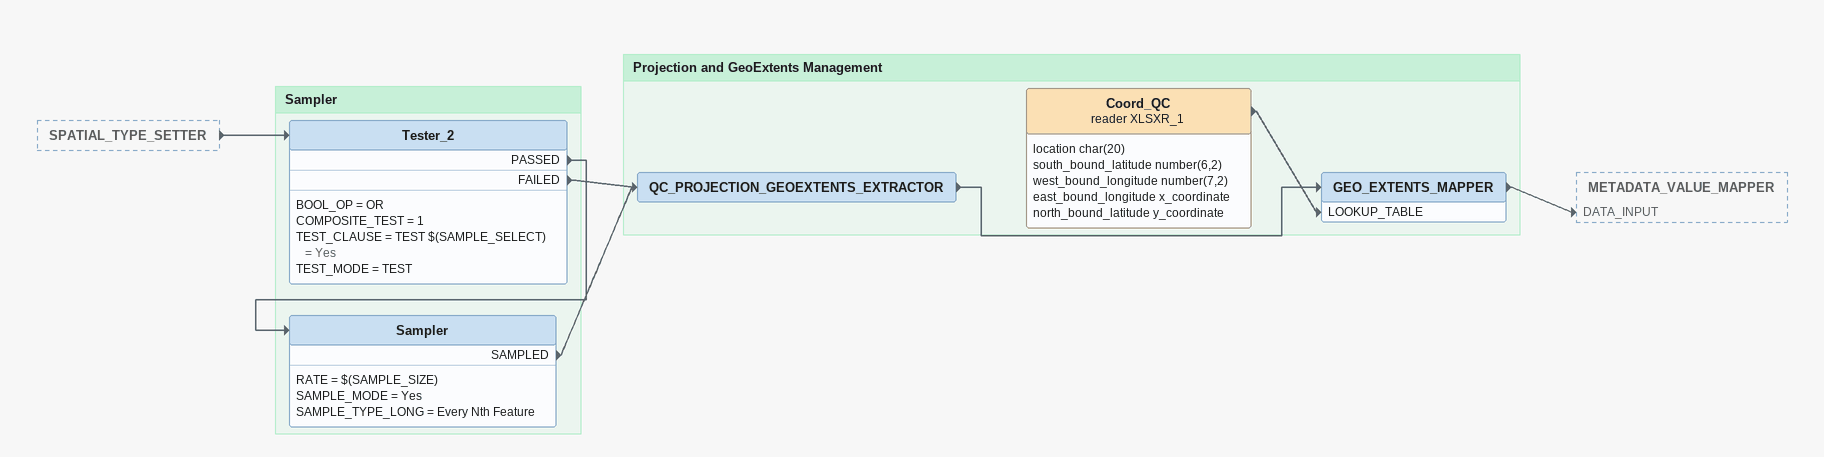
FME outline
SPATIAL_TYPE_SETTER [outside]
    -> Tester_2

Bookmark: Sampler
Tester_2
    BOOL_OP = OR
    COMPOSITE_TEST = 1
    TEST_CLAUSE = TEST $(SAMPLE_SELECT) = Yes
    TEST_MODE = TEST
    PASSED -> Sampler
    FAILED -> QC_PROJECTION_GEOEXTENTS_EXTRACTOR
Sampler
    RATE = $(SAMPLE_SIZE)
    SAMPLE_MODE = Yes
    SAMPLE_TYPE_LONG = Every Nth Feature
    SAMPLED -> QC_PROJECTION_GEOEXTENTS_EXTRACTOR

Bookmark: Projection and GeoExtents Management
QC_PROJECTION_GEOEXTENTS_EXTRACTOR
    -> GEO_EXTENTS_MAPPER
Coord_QC (reader XLSXR_1)
    attributes: location char(20), south_bound_latitude number(6,2), west_bound_longitude number(7,2), east_bound_longitude x_coordinate, north_bound_latitude y_coordinate
    -> GEO_EXTENTS_MAPPER [LOOKUP_TABLE]
GEO_EXTENTS_MAPPER
    -> METADATA_VALUE_MAPPER [DATA_INPUT]
